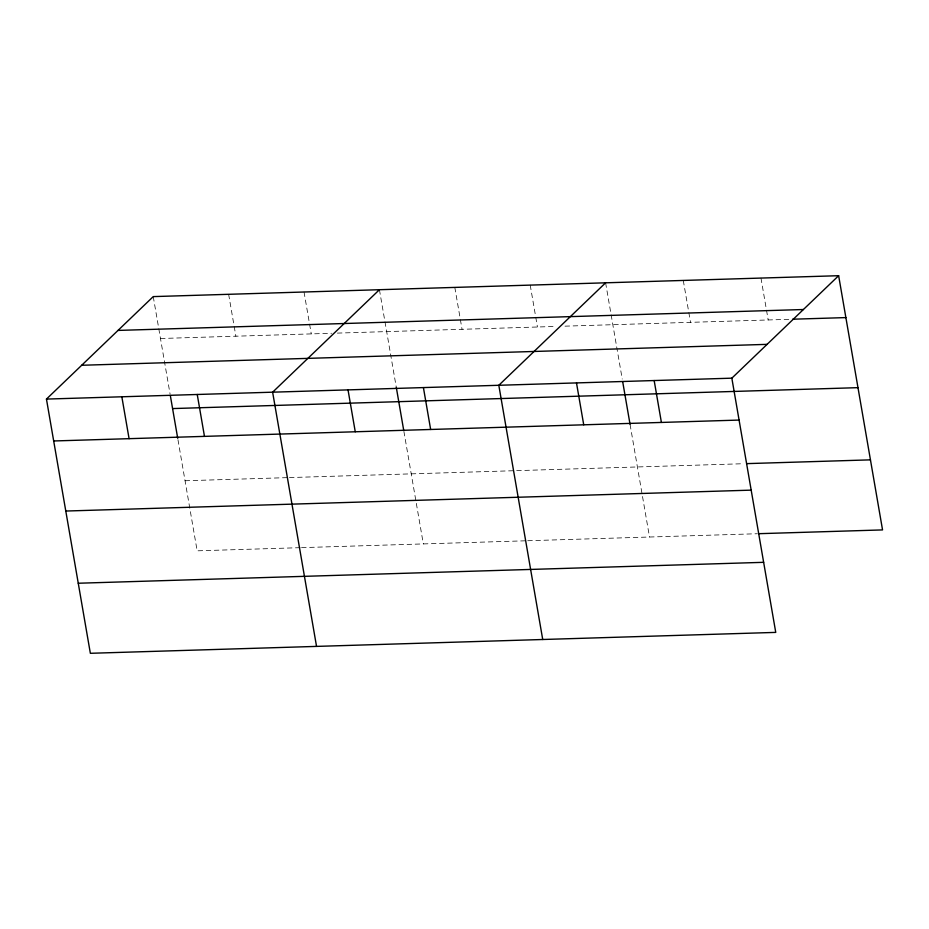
<?xml version="1.0" encoding="UTF-8"?>
<svg xmlns="http://www.w3.org/2000/svg" width="929" height="929" viewBox="0 0 929 929"><rect width="100%" height="100%" fill="white"/><g stroke="black" fill="none" stroke-linecap="round" stroke-linejoin="round"><path stroke-width="0.7" stroke-dasharray="4.64 3.48" d="M160.485 338.504L331.572 333.279M337.366 333.105L556.297 326.427M564.995 326.16L791.218 319.262M185.057 480.757L287.99 477.622M289.442 477.576L743.862 463.71M300.102 547.68L197.157 550.827L177.718 438.291M301.542 547.634L526.278 540.783M527.73 540.736L757.402 533.734M760.967 278.073L766.262 308.788M766.506 310.193L768.202 319.959M683.279 280.442L688.586 311.157M688.83 312.562L690.514 322.34M605.603 282.811L622.233 379.044M630.083 424.495L649.51 537.02M530.215 285.11L535.522 315.837M535.754 317.23L537.45 327.008M454.815 287.409L460.122 318.136M460.366 319.53L462.05 329.307M379.427 289.709L384.734 320.435M384.978 321.829L396.3 387.37M403.894 431.393L423.334 543.929M304.027 292.008L309.334 322.735M309.578 324.128L311.273 333.906M228.639 294.307L233.945 325.034M234.189 326.427L235.873 336.205M153.25 296.606L158.557 327.333M158.789 328.727L170.112 394.268"/><path stroke-width="1.39" d="M838.643 275.704L731.843 378.173L775.75 632.394L90.357 653.296L46.45 399.087L153.25 296.606L838.643 275.704L882.55 529.913L758.842 533.687M379.427 289.709L272.627 392.189L316.545 646.398M605.603 282.811L498.815 385.28L542.722 639.5M118.006 330.422L803.399 309.52M792.658 319.216L845.878 317.59M81.694 365.271L767.087 344.357M46.45 399.087L731.843 378.173M172.585 408.574L857.978 387.66M53.685 440.973L739.078 420.071M746.742 463.629L870.45 459.855M65.785 511.043L751.178 490.14M78.257 583.238L763.65 562.324M654.167 380.542L661.402 422.44M622.72 381.9L630.083 424.495M576.491 382.911L583.726 424.808M423.415 387.59L430.65 429.477M396.3 387.37L403.65 429.976M348.027 389.89L355.261 431.776M197.238 394.488L204.473 436.375M170.355 395.696L177.718 438.291M121.838 396.788L129.085 438.674"/></g></svg>
